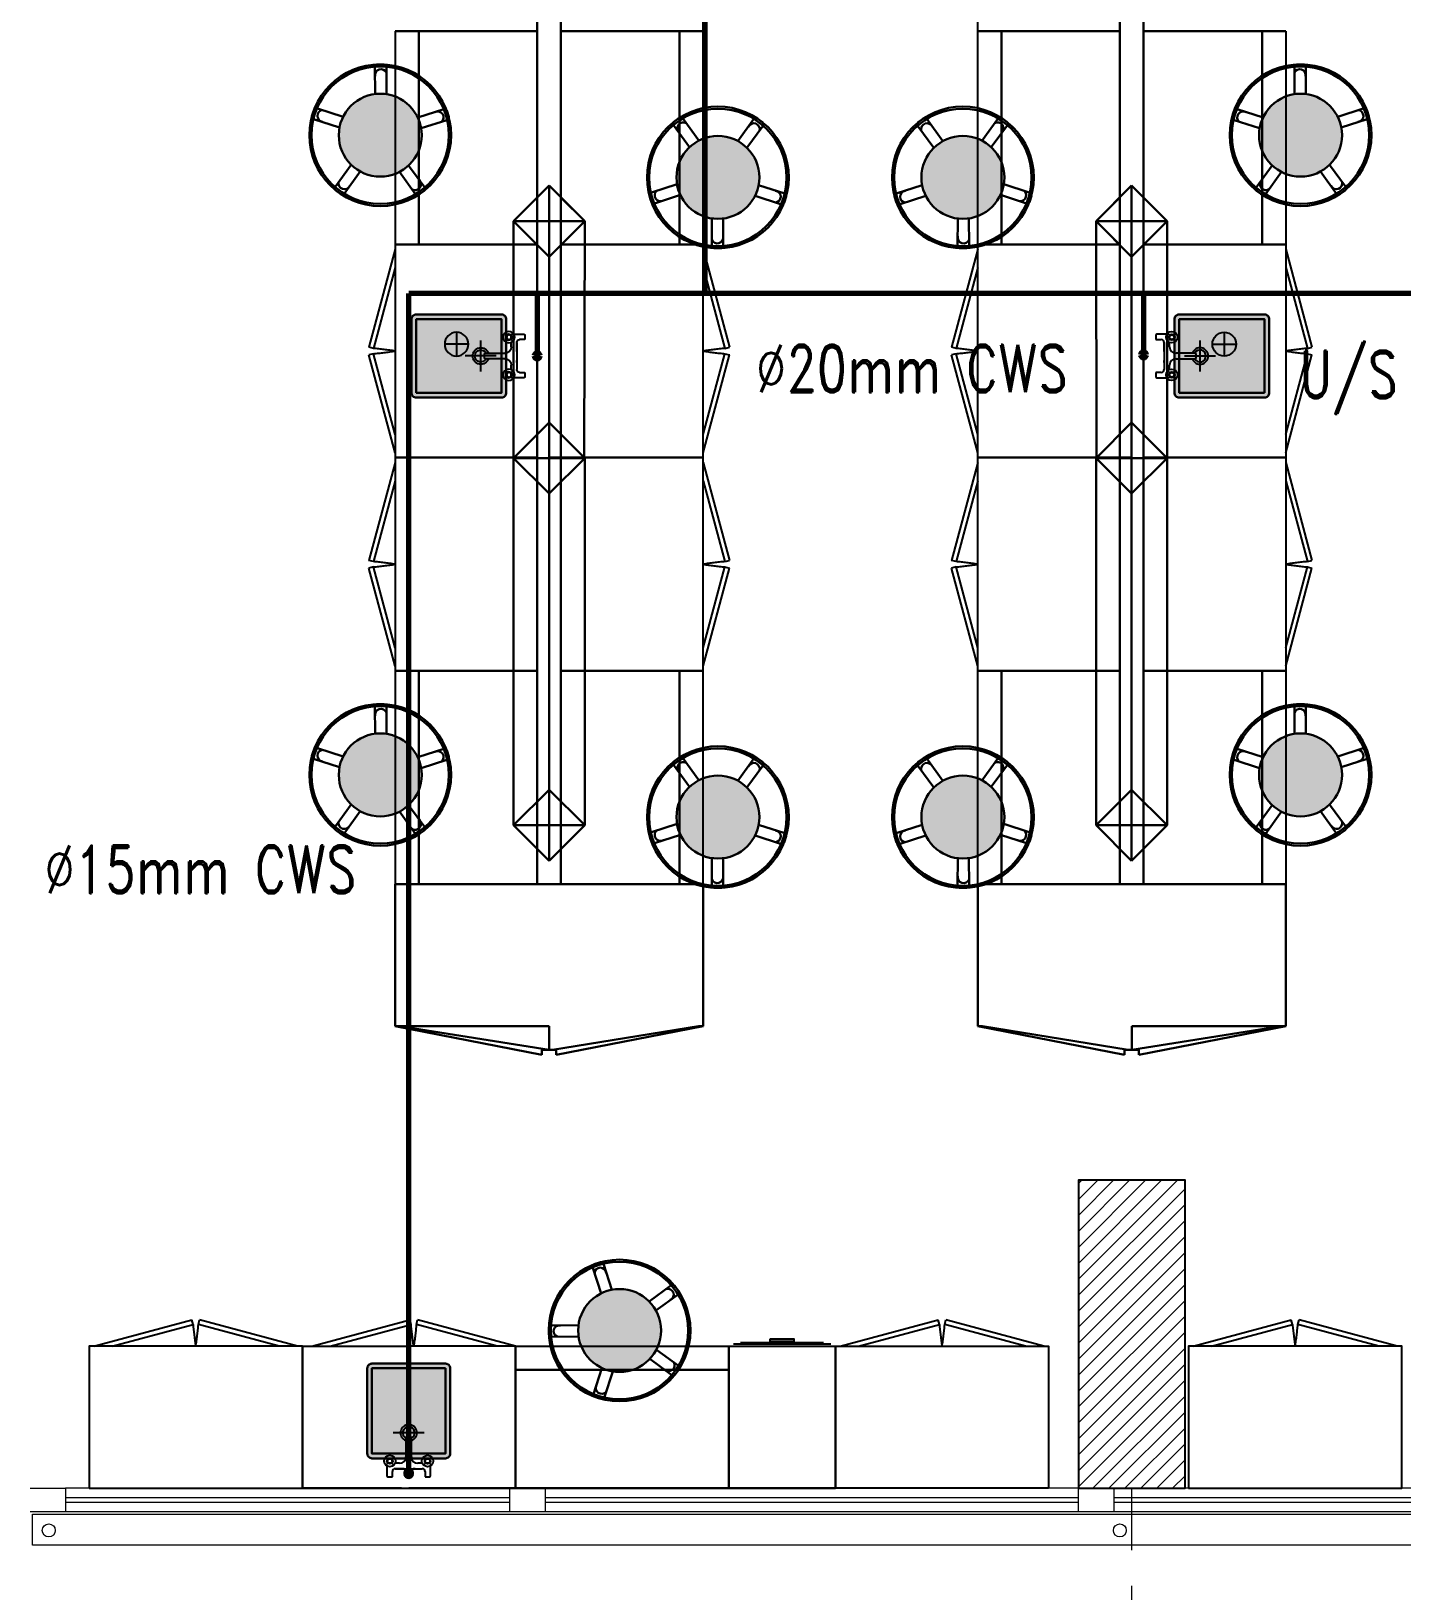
# Model space of a CAD drawing. Extents: x 800 to 995, y 398 to 804.
# Drawn here: x 875.46 to 881.25, y 661.4 to 667.98 of the extents above; entities that cross this region are included whole.
import ezdxf

# ---------------------------------------------------------------- set-up
doc = ezdxf.new("R2010")
doc.units = 0
doc.header["$MEASUREMENT"] = 0
for name, pattern in [('ACAD_ISO02W100', [15, 12, -3]), ('CENTERX2', [4, 2.5, -0.5, 0.5, -0.5]), ('DASHED', [19.05, 12.7, -6.35])]:
    doc.linetypes.add(name, pattern=pattern)
doc.layers.get('0').update_dxf_attribs({"color": 252, "linetype": 'CONTINUOUS', "lineweight": 30})
for name, color, linetype in [('-FUR', 252, 'CONTINUOUS'), ('LAYER8', 3, 'CONTINUOUS'), ('SAN', 2, 'CONTINUOUS')]:
    doc.layers.add(name, color=color, linetype=linetype)
for name, color, linetype, lineweight in [('axis', 1, 'CENTERX2', 5), ('Column', 6, 'CONTINUOUS', 25), ('elev', 90, 'CONTINUOUS', 9), ('Elevation', 150, 'CONTINUOUS', 18), ('hatch', 252, 'CONTINUOUS', 9), ('P-C-WATER', 5, 'CONTINUOUS', 70), ('P-TEXT', 1, 'CONTINUOUS', 25), ('WINDOW', 252, 'CONTINUOUS', 5)]:
    doc.layers.add(name, color=color, linetype=linetype, lineweight=lineweight)
doc.styles.add('ROMANC', font='romand.shx')

# ---------------------------------------------------------------- blocks, each defined once
blk = doc.blocks.new('YY5Y5')
at = {"layer": 'SAN', "color": 1}
for p, q in [((433.83, 542.04), (433.83, 538.56)), ((435.73, 542.41), (434.2, 542.41)), ((435.73, 540.55), (435.73, 542.41)), ((446.18, 539.55), (436.73, 539.55)), ((443.04, 539.55), (446.16, 539.55)), ((447.16, 542.41), (447.16, 540.55)), ((448.69, 542.41), (447.16, 542.41)), ((449.07, 538.56), (449.07, 542.04)), ((434.16, 537.56), (433.7, 538.02)), ((434.16, 536.15), (433.7, 535.69)), ((435.58, 537.56), (436.04, 538.02)), ((435.58, 536.15), (436.04, 535.69)), ((436.72, 537.65), (438.25, 537.65)), ((440.5, 535.4), (440.5, 528.74)), ((442.4, 528.74), (442.4, 535.4)), ((444.65, 537.65), (446.18, 537.65)), ((447.32, 537.56), (446.86, 538.02)), ((447.32, 536.15), (446.86, 535.69)), ((448.74, 537.56), (449.2, 538.02)), ((448.74, 536.15), (449.2, 535.69)), ((440.87, 528.36), (442.03, 528.36))]:
    blk.add_line(p, q, dxfattribs=at)
at = {"layer": 'SAN', "color": 1, "linetype": 'Continuous'}
blk.add_line((439.23, 539.55), (439.86, 539.55), dxfattribs=at)
at = {"layer": 'SAN', "color": 2, "linetype": 'DASHED'}
for points in [[(441.45, 532.42), (441.45, 521.63)], [(436.06, 527.03), (446.84, 527.03)]]:
    blk.add_lwpolyline(points, dxfattribs=at)
at = {"layer": 'SAN', "color": 1}
for centre, radius in [((434.87, 536.85), 2), ((448.03, 536.85), 2), ((434.87, 536.85), 1), ((434.87, 536.85), 0.8), ((448.03, 536.85), 1), ((448.03, 536.85), 0.8)]:
    blk.add_circle(centre, radius, dxfattribs=at)
for centre, radius, start, end in [((434.2, 542.04), 0.375, 90, 180), ((436.73, 540.55), 1, 180, 270), ((446.16, 540.55), 1, 270, 0), ((448.69, 542.04), 0.375, 0, 90), ((438.25, 535.4), 2.25, 0, 90), ((444.65, 535.4), 2.25, 90, 180), ((441.45, 527.03), 2.86, 109.4319, 70.5681), ((441.45, 527.03), 2.08, 117.2765, 62.7235), ((440.87, 528.74), 0.375, 180, 270), ((442.03, 528.74), 0.375, 270, 360)]:
    blk.add_arc(centre, radius, start, end, dxfattribs=at)
blk = doc.blocks.new('fd')
at = {"layer": '-FUR'}
h = blk.add_hatch(color=254, dxfattribs=at)
h.paths.add_polyline_path([(1322.6636, 576.6994), (1322.3536, 576.6994), (1322.3536, 577.0594), (1322.6636, 577.0594)], flags=16)
edge = h.paths.add_edge_path()
edge.add_line((1322.6636, 576.6794), (1322.3536, 576.6794))
edge.add_arc((1322.3536, 576.6994), 0.02, 180, 270, ccw=False)
edge.add_line((1322.3336, 576.6994), (1322.3336, 577.0594))
edge.add_arc((1322.3536, 577.0594), 0.02, 90, 180, ccw=False)
edge.add_line((1322.3536, 577.0794), (1322.6636, 577.0794))
edge.add_arc((1322.6636, 577.0594), 0.02, 0, 90, ccw=False)
edge.add_line((1322.6836, 577.0594), (1322.6836, 576.6994))
edge.add_arc((1322.6636, 576.6994), 0.02, -90, 0, ccw=False)
blk.add_hatch(color=253, dxfattribs=at).paths.add_polyline_path([(1322.6636, 577.0594), (1322.6636, 576.6994), (1322.3536, 576.6994), (1322.3536, 577.0594)])
h = blk.add_hatch(color=251, dxfattribs=at)
h.paths.add_polyline_path([(1322.6337, 577.0294), (1322.6636, 577.0594), (1322.6636, 576.6994), (1322.6336, 576.7294)])
h.paths.add_polyline_path([(1322.6336, 576.7294), (1322.6636, 576.6994), (1322.3536, 576.6994), (1322.3836, 576.7294)])
h = blk.add_hatch(color=252, dxfattribs=at)
h.paths.add_polyline_path([(1322.3836, 577.0294), (1322.3536, 577.0594), (1322.6636, 577.0594), (1322.6337, 577.0294)])
h.paths.add_polyline_path([(1322.3836, 576.7294), (1322.3536, 576.6994), (1322.3536, 577.0594), (1322.3836, 577.0294)])
for p, q in [((1322.4784, 577.2056), (1322.0597, 577.2056)), ((1322.4784, 577.2056), (1322.9597, 577.2056)), ((1322.0597, 576.6056), (1322.5097, 576.6056)), ((1322.9597, 576.6056), (1322.5097, 576.6056))]:
    blk.add_line(p, q, dxfattribs=at)
at = {"layer": '-FUR', "linetype": 'ACAD_ISO02W100'}
for p, q in [((1322.0597, 577.2056), (1322.5097, 577.2056)), ((1322.9597, 577.2056), (1322.5097, 577.2056)), ((1322.0997, 576.6056), (1322.5133, 576.4948)), ((1322.177, 576.6056), (1322.5185, 576.5141)), ((1322.8824, 576.6056), (1322.541, 576.5141)), ((1322.9597, 576.6056), (1322.5462, 576.4948)), ((1322.5185, 576.5141), (1322.5133, 576.4948)), ((1322.541, 576.5141), (1322.5462, 576.4948))]:
    blk.add_line(p, q, dxfattribs=at)
for centre, start, end in [((1324.045, 576.3727), 171.26112, 174.70691), ((1321.0144, 576.3727), 5.29309, 8.73888)]:
    blk.add_arc(centre, 1.5331, start, end, dxfattribs=at)
for p, q in [((1322.0597, 577.2056), (1322.0597, 576.6056)), ((1322.9597, 577.2056), (1322.9597, 576.6056))]:
    blk.add_line(p, q)
blk.add_lwpolyline([(1322.6636, 576.6794), (1322.3536, 576.6794, -0.414214), (1322.3336, 576.6994), (1322.3336, 577.0594, -0.414214), (1322.3536, 577.0794), (1322.6636, 577.0794, -0.414214), (1322.6836, 577.0594), (1322.6836, 576.6994, -0.414214)], format="xyb", close=True)
blk.add_lwpolyline([(1322.6636, 576.6794), (1322.3536, 576.6794, -0.414214), (1322.3336, 576.6994), (1322.3336, 577.0594, -0.414214), (1322.3536, 577.0794), (1322.6636, 577.0794, -0.414214), (1322.6836, 577.0594), (1322.6836, 576.6994, -0.414214)], format="xyb", close=True)
blk.add_lwpolyline([(1322.6636, 576.6994), (1322.3536, 576.6994), (1322.3536, 577.0594), (1322.6636, 577.0594)], close=True)
at = {"extrusion": (0, 0, -1), "xscale": 0.0121000000000322, "yscale": 0.0121000000000322, "zscale": -0.0121}
blk.add_blockref('YY5Y5', (-1327.8502, 570.5947), dxfattribs=at)
blk = doc.blocks.new('juy')
blk.add_line((1322.9597, 577.2056), (1322.9597, 576.6056))
blk.add_blockref('fd', (0, 0))
blk = doc.blocks.new('vfd')
at = {"layer": '-FUR'}
h = blk.add_hatch(color=254, dxfattribs=at)
h.paths.add_polyline_path([(1316.635, 565.8296), (1316.635, 566.1396), (1316.275, 566.1396), (1316.275, 565.8296)], flags=16)
edge = h.paths.add_edge_path()
edge.add_line((1316.655, 565.8296), (1316.655, 566.1396))
edge.add_ellipse((1316.635, 566.1396), major_axis=(-0.0141, -0.0141), ratio=1, start_angle=135, end_angle=225)
edge.add_line((1316.635, 566.1596), (1316.275, 566.1596))
edge.add_ellipse((1316.275, 566.1396), major_axis=(-0.0141, -0.0141), ratio=1, start_angle=225, end_angle=315)
edge.add_line((1316.255, 566.1396), (1316.255, 565.8296))
edge.add_ellipse((1316.275, 565.8296), major_axis=(0.0141, -0.0141), ratio=1, start_angle=225, end_angle=315)
edge.add_line((1316.275, 565.8096), (1316.635, 565.8096))
edge.add_ellipse((1316.635, 565.8296), major_axis=(0.0141, -0.0141), ratio=1, start_angle=-45, end_angle=45)
blk.add_hatch(color=253, dxfattribs=at).paths.add_polyline_path([(1316.275, 565.8296), (1316.635, 565.8296), (1316.635, 566.1396), (1316.275, 566.1396)])
h = blk.add_hatch(color=251, dxfattribs=at)
h.paths.add_polyline_path([(1316.305, 565.8596), (1316.275, 565.8296), (1316.635, 565.8296), (1316.605, 565.8596)])
h.paths.add_polyline_path([(1316.605, 565.8596), (1316.635, 565.8296), (1316.635, 566.1396), (1316.605, 566.1096)])
h = blk.add_hatch(color=252, dxfattribs=at)
h.paths.add_polyline_path([(1316.305, 566.1096), (1316.275, 566.1396), (1316.275, 565.8296), (1316.305, 565.8596)])
h.paths.add_polyline_path([(1316.605, 566.1096), (1316.635, 566.1396), (1316.275, 566.1396), (1316.305, 566.1096)])
blk.add_lwpolyline([(1316.655, 565.8296), (1316.655, 566.1396, 0.414214), (1316.635, 566.1596), (1316.275, 566.1596, 0.414214), (1316.255, 566.1396), (1316.255, 565.8296, 0.414214), (1316.275, 565.8096), (1316.635, 565.8096, 0.414214)], format="xyb", close=True)
blk.add_lwpolyline([(1316.655, 565.8296), (1316.655, 566.1396, 0.414214), (1316.635, 566.1596), (1316.275, 566.1596, 0.414214), (1316.255, 566.1396), (1316.255, 565.8296, 0.414214), (1316.275, 565.8096), (1316.635, 565.8096, 0.414214)], format="xyb", close=True)
blk.add_lwpolyline([(1316.635, 565.8296), (1316.635, 566.1396), (1316.275, 566.1396), (1316.275, 565.8296)], close=True)
at = {"layer": 'LAYER8'}
for p, q in [((1316.465, 566.0846), (1316.465, 565.9846)), ((1316.415, 566.0346), (1316.515, 566.0346))]:
    blk.add_line(p, q, dxfattribs=at)
blk.add_circle((1316.465, 566.0346), 0.05, dxfattribs=at)
at = {"xscale": 0.0121, "yscale": 0.0121, "zscale": 0.0121, "rotation": 89.99999999999997}
blk.add_blockref('YY5Y5', (1322.7397, 560.6431), dxfattribs=at)

msp = doc.modelspace()

# ---------------------------------------------------------------- hatches: boundary and pattern name
h = msp.add_hatch(color=256)
h.set_gradient(color1=(132, 132, 132), name='SPHERICAL')
h.paths.add_polyline_path([(877.1089, 667.542, -1), (876.7589, 667.542, -1)])
h = msp.add_hatch(color=256)
h.set_gradient(color1=(132, 132, 132), name='SPHERICAL')
h.paths.add_polyline_path([(880.6432, 667.542, 1), (880.9932, 667.542, 1)])
h = msp.add_hatch(color=256)
h.set_gradient(color1=(132, 132, 132), name='SPHERICAL')
h.paths.add_polyline_path([(878.1841, 667.3639, -1), (878.5341, 667.3639, -1)])
h = msp.add_hatch(color=256)
h.set_gradient(color1=(132, 132, 132), name='SPHERICAL')
h.paths.add_polyline_path([(879.568, 667.3639, 1), (879.218, 667.3639, 1)])
h = msp.add_hatch(color=256)
h.set_gradient(color1=(132, 132, 132), name='SPHERICAL')
h.paths.add_polyline_path([(877.1089, 664.842, -1), (876.7589, 664.842, -1)])
h = msp.add_hatch(color=256)
h.set_gradient(color1=(132, 132, 132), name='SPHERICAL')
h.paths.add_polyline_path([(880.6432, 664.842, 1), (880.9932, 664.842, 1)])
h = msp.add_hatch(color=256)
h.set_gradient(color1=(132, 132, 132), name='SPHERICAL')
h.paths.add_polyline_path([(878.1841, 664.6639, -1), (878.5341, 664.6639, -1)])
h = msp.add_hatch(color=256)
h.set_gradient(color1=(132, 132, 132), name='SPHERICAL')
h.paths.add_polyline_path([(879.568, 664.6639, 1), (879.218, 664.6639, 1)])
h = msp.add_hatch(color=256)
h.set_gradient(color1=(132, 132, 132), name='SPHERICAL')
h.paths.add_polyline_path([(877.9441, 662.3219, 1), (877.9441, 662.6719, 1)])
at = {"layer": 'hatch'}
h = msp.add_hatch(dxfattribs=at)
h.set_pattern_fill('ANSI31', color=252, scale=0.015, style=0)
h.set_pattern_definition([(45, (1094.062773, 347.50892), (-0.0336759605, 0.0336759605), [])])
h.paths.add_polyline_path([(879.8806, 661.831), (880.3306, 661.831), (880.3306, 663.131), (879.8806, 663.131)])

# ---------------------------------------------------------------- linework, layer by layer
at = {"layer": '-FUR', "linetype": 'ACAD_ISO02W100'}
for p, q in [((877.6965, 667.981), (877.6965, 668.431)), ((880.0556, 667.981), (880.0556, 668.431)), ((876.9965, 667.981), (876.9965, 667.081)), ((878.2965, 667.081), (878.2965, 667.981)), ((879.4556, 667.081), (879.4556, 667.981)), ((880.7556, 667.981), (880.7556, 667.081)), ((876.9965, 667.061), (876.8857, 666.6474)), ((877.5965, 666.181), (877.5965, 667.081)), ((877.6965, 667.081), (877.6965, 666.181)), ((878.2965, 667.061), (878.4073, 666.6474)), ((879.4556, 667.061), (879.3448, 666.6474)), ((880.0556, 667.081), (880.0556, 666.181)), ((880.1556, 666.181), (880.1556, 667.081)), ((880.7556, 667.061), (880.8664, 666.6474)), ((876.9965, 666.9837), (876.905, 666.6422)), ((878.2965, 666.9837), (878.388, 666.6422)), ((879.4556, 666.9837), (879.3641, 666.6422)), ((880.7556, 666.9837), (880.8471, 666.6422)), ((876.905, 666.6422), (876.8857, 666.6474)), ((878.388, 666.6422), (878.4073, 666.6474)), ((879.3641, 666.6422), (879.3448, 666.6474)), ((880.8471, 666.6422), (880.8664, 666.6474)), ((876.905, 666.6197), (876.8857, 666.6145)), ((876.9965, 666.201), (876.8857, 666.6145)), ((876.9965, 666.2783), (876.905, 666.6197)), ((878.2965, 666.2783), (878.388, 666.6197)), ((878.2965, 666.201), (878.4073, 666.6145)), ((878.388, 666.6197), (878.4073, 666.6145)), ((879.3641, 666.6197), (879.3448, 666.6145)), ((879.4556, 666.201), (879.3448, 666.6145)), ((879.4556, 666.2783), (879.3641, 666.6197)), ((880.7556, 666.2783), (880.8471, 666.6197)), ((880.7556, 666.201), (880.8664, 666.6145)), ((880.8471, 666.6197), (880.8664, 666.6145)), ((876.9965, 666.161), (876.8857, 665.7474)), ((877.5965, 665.281), (877.5965, 666.181)), ((877.6965, 666.181), (877.6965, 665.281)), ((878.2965, 666.161), (878.4073, 665.7474)), ((879.4556, 666.161), (879.3448, 665.7474)), ((880.0556, 666.181), (880.0556, 665.281)), ((880.1556, 665.281), (880.1556, 666.181)), ((880.7556, 666.161), (880.8664, 665.7474)), ((876.9965, 666.0837), (876.905, 665.7422)), ((878.2965, 666.0837), (878.388, 665.7422)), ((879.4556, 666.0837), (879.3641, 665.7422)), ((880.7556, 666.0837), (880.8471, 665.7422)), ((876.905, 665.7422), (876.8857, 665.7474)), ((878.388, 665.7422), (878.4073, 665.7474)), ((879.3641, 665.7422), (879.3448, 665.7474)), ((880.8471, 665.7422), (880.8664, 665.7474)), ((876.905, 665.7197), (876.8857, 665.7145)), ((876.9965, 665.301), (876.8857, 665.7145)), ((876.9965, 665.3783), (876.905, 665.7197)), ((878.2965, 665.3783), (878.388, 665.7197)), ((878.2965, 665.301), (878.4073, 665.7145)), ((878.388, 665.7197), (878.4073, 665.7145)), ((879.3641, 665.7197), (879.3448, 665.7145)), ((879.4556, 665.301), (879.3448, 665.7145)), ((879.4556, 665.3783), (879.3641, 665.7197)), ((880.7556, 665.3783), (880.8471, 665.7197)), ((880.7556, 665.301), (880.8664, 665.7145)), ((880.8471, 665.7197), (880.8664, 665.7145)), ((876.9965, 665.281), (876.9965, 664.381)), ((878.2965, 664.381), (878.2965, 665.281)), ((879.4556, 664.381), (879.4556, 665.281)), ((880.7556, 665.281), (880.7556, 664.381)), ((875.7251, 662.431), (876.1387, 662.5418)), ((875.8024, 662.431), (876.1439, 662.5225)), ((876.1439, 662.5225), (876.1387, 662.5418)), ((876.1664, 662.5225), (876.1716, 662.5418)), ((876.5079, 662.431), (876.1664, 662.5225)), ((876.5851, 662.431), (876.1716, 662.5418)), ((878.8751, 662.431), (879.2887, 662.5418)), ((878.9524, 662.431), (879.2939, 662.5225)), ((879.2939, 662.5225), (879.2887, 662.5418)), ((879.3164, 662.5225), (879.3216, 662.5418)), ((879.6579, 662.431), (879.3164, 662.5225)), ((879.7351, 662.431), (879.3216, 662.5418)), ((880.3656, 662.431), (880.7792, 662.5418)), ((880.4429, 662.431), (880.7843, 662.5225)), ((880.7843, 662.5225), (880.7792, 662.5418)), ((880.8069, 662.5225), (880.812, 662.5418)), ((881.1483, 662.431), (880.8069, 662.5225)), ((881.2256, 662.431), (880.812, 662.5418)), ((877.5051, 662.431), (878.4051, 662.431)), ((875.7051, 661.831), (876.6051, 661.831)), ((878.4051, 661.831), (878.8551, 661.831)), ((879.7551, 661.831), (878.8551, 661.831)), ((880.3456, 661.831), (881.2456, 661.831))]:
    msp.add_line(p, q, dxfattribs=at)
at = {"layer": '-FUR'}
for p, q in [((878.4251, 662.441), (878.8351, 662.441)), ((878.4551, 662.446), (878.8051, 662.446))]:
    msp.add_line(p, q, dxfattribs=at)
for points in [[(878.2965, 667.981), (878.2965, 668.431), (877.6965, 668.431), (877.6965, 667.981)], [(879.4556, 667.981), (879.4556, 668.431), (880.0556, 668.431), (880.0556, 667.981)], [(877.5965, 666.181), (877.5965, 667.081), (876.9965, 667.081), (876.9965, 666.181)], [(877.6965, 667.081), (877.6965, 666.181), (878.2965, 666.181), (878.2965, 667.081)], [(880.0556, 667.081), (880.0556, 666.181), (879.4556, 666.181), (879.4556, 667.081)], [(880.1556, 666.181), (880.1556, 667.081), (880.7556, 667.081), (880.7556, 666.181)], [(877.5965, 665.281), (877.5965, 666.181), (876.9965, 666.181), (876.9965, 665.281)], [(877.6965, 666.181), (877.6965, 665.281), (878.2965, 665.281), (878.2965, 666.181)], [(880.0556, 666.181), (880.0556, 665.281), (879.4556, 665.281), (879.4556, 666.181)], [(880.1556, 665.281), (880.1556, 666.181), (880.7556, 666.181), (880.7556, 665.281)], [(875.7051, 661.831), (876.6051, 661.831), (876.6051, 662.431), (875.7051, 662.431)], [(878.4051, 662.431), (878.8551, 662.431), (878.8551, 661.831), (878.4051, 661.831)], [(879.7551, 661.831), (878.8551, 661.831), (878.8551, 662.431), (879.7551, 662.431)], [(880.3456, 661.831), (881.2456, 661.831), (881.2456, 662.431), (880.3456, 662.431)]]:
    msp.add_lwpolyline(points, close=True, dxfattribs=at)
at = {"layer": '-FUR', "color": 1}
msp.add_lwpolyline([(878.5801, 662.461), (878.6801, 662.461), (878.6801, 662.451), (878.5801, 662.451)], close=True, dxfattribs=at)
at = {"layer": '-FUR', "linetype": 'ACAD_ISO02W100'}
for centre, start, end in [((876.7636, 665.1157), 81.26112, 84.70691), ((878.5294, 665.1157), 95.29309, 98.73888), ((879.2227, 665.1157), 81.26112, 84.70691), ((880.9885, 665.1157), 95.29309, 98.73888), ((876.7636, 668.1463), 275.29309, 278.73888), ((878.5294, 668.1463), 261.26112, 264.70691), ((879.2227, 668.1463), 275.29309, 278.73888), ((880.9885, 668.1463), 261.26112, 264.70691), ((876.7636, 664.2157), 81.26112, 84.70691), ((876.7636, 667.2463), 275.29309, 278.73888), ((878.5294, 664.2157), 95.29309, 98.73888), ((878.5294, 667.2463), 261.26112, 264.70691), ((879.2227, 664.2157), 81.26112, 84.70691), ((879.2227, 667.2463), 275.29309, 278.73888), ((880.9885, 664.2157), 95.29309, 98.73888), ((880.9885, 667.2463), 261.26112, 264.70691), ((877.6704, 662.6639), 185.29309, 188.73888), ((874.6399, 662.6639), 351.26112, 354.70691), ((880.8204, 662.6639), 185.29309, 188.73888), ((877.7899, 662.6639), 351.26112, 354.70691), ((882.3109, 662.6639), 185.29309, 188.73888), ((879.2803, 662.6639), 351.26112, 354.70691)]:
    msp.add_arc(centre, 1.5331, start, end, dxfattribs=at)
for p, q in [((877.5965, 669.331), (877.5965, 664.729)), ((877.6965, 664.7294), (877.6965, 669.331)), ((880.0556, 664.7294), (880.0556, 669.331)), ((880.1556, 669.331), (880.1556, 664.729)), ((876.9965, 667.981), (877.5965, 667.981)), ((877.0965, 667.081), (877.0965, 667.981)), ((877.5965, 667.981), (877.5965, 667.081)), ((877.6965, 667.081), (877.6965, 667.981)), ((877.6965, 667.981), (878.2965, 667.981)), ((878.2965, 667.981), (878.1965, 667.981)), ((878.1965, 667.981), (878.1965, 667.081)), ((880.0556, 667.981), (879.4556, 667.981)), ((879.4556, 667.981), (879.5556, 667.981)), ((879.5556, 667.981), (879.5556, 667.081)), ((880.0556, 667.081), (880.0556, 667.981)), ((880.7556, 667.981), (880.1556, 667.981)), ((880.1556, 667.981), (880.1556, 667.081)), ((880.6556, 667.081), (880.6556, 667.981)), ((876.9122, 667.7156), (876.9117, 667.8311)), ((876.9217, 667.841), (876.9492, 667.8409)), ((876.9596, 667.7151), (876.96, 667.8284)), ((880.7925, 667.7151), (880.7921, 667.8284)), ((880.8304, 667.841), (880.8029, 667.8409)), ((880.8399, 667.7156), (880.8404, 667.8311)), ((876.6457, 667.6228), (876.6543, 667.6489)), ((876.7772, 667.6199), (876.6696, 667.6553)), ((877.0923, 667.6163), (877.202, 667.6524)), ((877.2146, 667.646), (877.223, 667.6198)), ((880.5376, 667.646), (880.5292, 667.6198)), ((880.6598, 667.6163), (880.5501, 667.6524)), ((880.9749, 667.6199), (881.0825, 667.6553)), ((881.1064, 667.6228), (881.0978, 667.6489)), ((876.762, 667.575), (876.6521, 667.6102)), ((877.1065, 667.571), (877.2144, 667.6057)), ((878.2395, 667.4917), (878.1712, 667.5848)), ((878.1735, 667.5987), (878.1958, 667.6148)), ((878.2782, 667.5191), (878.2119, 667.611)), ((878.4436, 667.5172), (878.5111, 667.6109)), ((878.4817, 667.4889), (878.5486, 667.5803)), ((878.525, 667.613), (878.5472, 667.5968)), ((879.2705, 667.4889), (879.2035, 667.5803)), ((879.2271, 667.613), (879.2049, 667.5968)), ((879.3085, 667.5172), (879.241, 667.6109)), ((879.474, 667.5191), (879.5402, 667.611)), ((879.5126, 667.4917), (879.5809, 667.5848)), ((879.5786, 667.5987), (879.5563, 667.6148)), ((880.6456, 667.571), (880.5378, 667.6057)), ((880.9901, 667.575), (881.1, 667.6102)), ((876.8114, 667.417), (876.7444, 667.3256)), ((876.8494, 667.3887), (876.7819, 667.2951)), ((877.0149, 667.3868), (877.0811, 667.2949)), ((877.0535, 667.4143), (877.1218, 667.3212)), ((880.6986, 667.4143), (880.6303, 667.3212)), ((880.7373, 667.3868), (880.671, 667.2949)), ((880.9027, 667.3887), (880.9702, 667.2951)), ((880.9407, 667.417), (881.0077, 667.3256)), ((876.768, 667.2929), (876.7458, 667.3091)), ((877.1195, 667.3072), (877.0972, 667.2911)), ((877.6467, 667.3292), (877.4967, 667.1792)), ((877.6467, 667.3292), (877.4967, 667.1792)), ((877.7967, 667.1792), (877.6467, 667.3292)), ((877.6467, 667.1792), (877.6467, 667.3292)), ((877.7967, 667.1792), (877.6467, 667.3292)), ((878.1865, 667.3349), (878.0787, 667.3003)), ((878.531, 667.3309), (878.6409, 667.2957)), ((879.2211, 667.3309), (879.1112, 667.2957)), ((879.5656, 667.3349), (879.6735, 667.3003)), ((879.9554, 667.1792), (880.1054, 667.3292)), ((879.9554, 667.1792), (880.1054, 667.3292)), ((880.1054, 667.3292), (880.2554, 667.1792)), ((880.1054, 667.1792), (880.1054, 667.3292)), ((880.1054, 667.3292), (880.2554, 667.1792)), ((880.6326, 667.3072), (880.6549, 667.2911)), ((880.9841, 667.2929), (881.0063, 667.3091)), ((877.4967, 667.1792), (877.5965, 667.279)), ((877.6965, 667.2794), (877.7967, 667.1792)), ((878.0785, 667.26), (878.0701, 667.2861)), ((878.2007, 667.2896), (878.091, 667.2535)), ((878.5158, 667.286), (878.6234, 667.2506)), ((878.6473, 667.2831), (878.6387, 667.257)), ((879.1048, 667.2831), (879.1134, 667.257)), ((879.2363, 667.286), (879.1287, 667.2506)), ((879.5514, 667.2896), (879.6611, 667.2535)), ((879.6736, 667.26), (879.6821, 667.2861)), ((880.0556, 667.2794), (879.9554, 667.1792)), ((880.2554, 667.1792), (880.1556, 667.279)), ((877.4967, 667.1792), (877.7967, 667.1792)), ((877.6467, 667.0292), (877.4967, 667.1792)), ((877.4967, 667.1792), (877.7967, 667.1792)), ((877.6467, 667.1792), (877.4967, 667.1792)), ((877.4967, 667.1792), (877.6467, 667.1792)), ((877.4967, 667.1792), (877.7967, 667.1792)), ((877.6467, 667.0292), (877.4967, 667.1792)), ((877.4967, 666.1792), (877.4967, 667.1792)), ((877.4967, 667.1792), (877.7967, 667.1792)), ((877.5965, 667.0794), (877.4967, 667.1792)), ((877.7967, 667.1792), (877.6467, 667.0292)), ((877.6467, 666.3292), (877.6467, 667.1792)), ((877.6467, 667.1792), (877.7967, 667.1792)), ((877.6467, 667.1792), (877.6467, 667.0292)), ((877.7967, 667.1792), (877.6467, 667.0292)), ((877.6985, 667.081), (877.7967, 667.1792)), ((877.7967, 667.1792), (877.795, 666.181)), ((878.3334, 667.1908), (878.333, 667.0775)), ((878.3808, 667.1903), (878.3813, 667.0749)), ((879.3713, 667.1903), (879.3708, 667.0749)), ((879.4187, 667.1908), (879.4191, 667.0775)), ((880.2554, 667.1792), (879.9554, 667.1792)), ((880.2554, 667.1792), (879.9554, 667.1792)), ((879.9554, 667.1792), (880.1054, 667.0292)), ((880.1054, 667.1792), (879.9554, 667.1792)), ((880.2554, 667.1792), (879.9554, 667.1792)), ((879.9554, 667.1792), (880.1054, 667.0292)), ((880.2554, 667.1792), (879.9554, 667.1792)), ((879.9554, 667.1792), (879.9572, 666.181)), ((880.0536, 667.081), (879.9554, 667.1792)), ((880.1054, 667.0292), (880.2554, 667.1792)), ((880.1054, 666.3292), (880.1054, 667.1792)), ((880.1054, 667.1792), (880.2554, 667.1792)), ((880.2554, 667.1792), (880.1054, 667.1792)), ((880.1054, 667.1792), (880.1054, 667.0292)), ((880.1054, 667.0292), (880.2554, 667.1792)), ((880.1556, 667.0794), (880.2554, 667.1792)), ((880.2554, 666.1792), (880.2554, 667.1792)), ((877.5965, 667.081), (876.9965, 667.081)), ((876.9965, 667.081), (877.0965, 667.081)), ((878.2965, 667.081), (877.6965, 667.081)), ((878.3713, 667.0649), (878.3438, 667.065)), ((879.3808, 667.0649), (879.4083, 667.065)), ((879.4556, 667.081), (880.0556, 667.081)), ((880.1556, 667.081), (880.7556, 667.081)), ((880.7556, 667.081), (880.6556, 667.081)), ((877.6467, 666.3292), (877.4967, 666.1792)), ((877.6467, 666.1792), (877.6467, 666.3292)), ((877.7967, 666.1792), (877.6467, 666.3292)), ((879.9554, 666.1792), (880.1054, 666.3292)), ((880.1054, 666.1792), (880.1054, 666.3292)), ((880.1054, 666.3292), (880.2554, 666.1792)), ((877.7967, 666.1792), (877.4967, 666.1792)), ((877.6467, 666.0292), (877.4967, 666.1792)), ((877.4967, 666.1792), (877.7967, 666.1792)), ((877.4967, 664.6292), (877.4967, 666.1792)), ((877.6965, 666.181), (877.6465, 666.181)), ((877.6467, 666.1792), (877.6467, 666.0292)), ((877.6467, 666.0292), (877.7967, 666.1792)), ((877.6467, 666.1792), (877.6467, 664.4792)), ((877.7967, 666.1792), (877.7967, 664.6292)), ((879.9554, 666.1792), (880.2554, 666.1792)), ((880.1054, 666.0292), (879.9554, 666.1792)), ((880.2554, 666.1792), (879.9554, 666.1792)), ((879.9554, 666.1792), (879.9554, 664.6292)), ((880.0556, 666.181), (880.1056, 666.181)), ((880.1054, 666.1792), (880.1054, 666.0292)), ((880.1054, 666.0292), (880.2554, 666.1792)), ((880.1054, 666.1792), (880.1054, 664.4792)), ((880.2554, 664.6292), (880.2554, 666.1792)), ((877.6467, 664.7792), (877.6467, 665.6292)), ((880.1054, 664.7792), (880.1054, 665.6292)), ((876.9965, 665.281), (877.5965, 665.281)), ((877.0965, 664.381), (877.0965, 665.281)), ((877.5965, 665.281), (877.5965, 664.381)), ((877.6965, 664.381), (877.6965, 665.281)), ((877.6965, 665.281), (878.2965, 665.281)), ((878.2965, 665.281), (878.1965, 665.281)), ((878.1965, 665.281), (878.1965, 664.381)), ((880.0556, 665.281), (879.4556, 665.281)), ((879.4556, 665.281), (879.5556, 665.281)), ((879.5556, 665.281), (879.5556, 664.381)), ((880.0556, 664.381), (880.0556, 665.281)), ((880.7556, 665.281), (880.1556, 665.281)), ((880.1556, 665.281), (880.1556, 664.381)), ((880.6556, 664.381), (880.6556, 665.281)), ((876.9122, 665.0156), (876.9117, 665.1311)), ((876.9217, 665.141), (876.9492, 665.1409)), ((876.9596, 665.0151), (876.96, 665.1284)), ((880.7925, 665.0151), (880.7921, 665.1284)), ((880.8304, 665.141), (880.8029, 665.1409)), ((880.8399, 665.0156), (880.8404, 665.1311)), ((876.6457, 664.9228), (876.6543, 664.9489)), ((876.7772, 664.9199), (876.6696, 664.9553)), ((877.0923, 664.9163), (877.202, 664.9524)), ((877.2146, 664.946), (877.223, 664.9198)), ((880.5376, 664.946), (880.5292, 664.9198)), ((880.6598, 664.9163), (880.5501, 664.9524)), ((880.9749, 664.9199), (881.0825, 664.9553)), ((881.1064, 664.9228), (881.0978, 664.9489)), ((876.762, 664.875), (876.6521, 664.9102)), ((877.1065, 664.871), (877.2144, 664.9057)), ((878.2395, 664.7917), (878.1712, 664.8848)), ((878.1735, 664.8987), (878.1958, 664.9148)), ((878.2782, 664.8191), (878.2119, 664.911)), ((878.4436, 664.8172), (878.5111, 664.9109)), ((878.4817, 664.7889), (878.5486, 664.8803)), ((878.525, 664.913), (878.5472, 664.8968)), ((879.2705, 664.7889), (879.2035, 664.8803)), ((879.2271, 664.913), (879.2049, 664.8968)), ((879.3085, 664.8172), (879.241, 664.9109)), ((879.474, 664.8191), (879.5402, 664.911)), ((879.5126, 664.7917), (879.5809, 664.8848)), ((879.5786, 664.8987), (879.5563, 664.9148)), ((880.6456, 664.871), (880.5378, 664.9057)), ((880.9901, 664.875), (881.1, 664.9102)), ((877.6467, 664.7792), (877.4967, 664.6292)), ((877.6467, 664.6292), (877.6467, 664.7792)), ((877.7967, 664.6292), (877.6467, 664.7792)), ((879.9554, 664.6292), (880.1054, 664.7792)), ((880.1054, 664.6292), (880.1054, 664.7792)), ((880.1054, 664.7792), (880.2554, 664.6292)), ((876.8114, 664.717), (876.7444, 664.6256)), ((876.8494, 664.6887), (876.7819, 664.5951)), ((877.0149, 664.6868), (877.0811, 664.5949)), ((877.0535, 664.7143), (877.1218, 664.6212)), ((880.6986, 664.7143), (880.6303, 664.6212)), ((880.7373, 664.6868), (880.671, 664.5949)), ((880.9027, 664.6887), (880.9702, 664.5951)), ((880.9407, 664.717), (881.0077, 664.6256)), ((876.768, 664.5929), (876.7458, 664.6091)), ((877.1195, 664.6072), (877.0972, 664.5911)), ((877.7967, 664.6292), (877.4967, 664.6292)), ((877.6467, 664.4792), (877.4967, 664.6292)), ((877.4967, 664.6292), (877.7967, 664.6292)), ((877.6467, 664.6292), (877.6467, 664.4792)), ((877.6467, 664.4792), (877.7967, 664.6292)), ((878.1865, 664.6349), (878.0787, 664.6003)), ((878.531, 664.6309), (878.6409, 664.5957)), ((879.2211, 664.6309), (879.1112, 664.5957)), ((879.5656, 664.6349), (879.6735, 664.6003)), ((879.9554, 664.6292), (880.2554, 664.6292)), ((880.1054, 664.4792), (879.9554, 664.6292)), ((880.2554, 664.6292), (879.9554, 664.6292)), ((880.1054, 664.6292), (880.1054, 664.4792)), ((880.1054, 664.4792), (880.2554, 664.6292)), ((880.6326, 664.6072), (880.6549, 664.5911)), ((880.9841, 664.5929), (881.0063, 664.6091)), ((878.0785, 664.56), (878.0701, 664.5861)), ((878.2007, 664.5896), (878.091, 664.5535)), ((878.5158, 664.586), (878.6234, 664.5506)), ((878.6473, 664.5831), (878.6387, 664.557)), ((879.1048, 664.5831), (879.1134, 664.557)), ((879.2363, 664.586), (879.1287, 664.5506)), ((879.5514, 664.5896), (879.6611, 664.5535)), ((879.6736, 664.56), (879.6821, 664.5861)), ((878.3334, 664.4908), (878.333, 664.3775)), ((878.3808, 664.4903), (878.3813, 664.3749)), ((879.3713, 664.4903), (879.3708, 664.3749)), ((879.4187, 664.4908), (879.4191, 664.3775)), ((876.9965, 664.381), (876.9965, 663.781)), ((876.9965, 664.381), (878.2965, 664.381)), ((877.5965, 664.381), (876.9965, 664.381)), ((876.9965, 664.381), (877.0965, 664.381)), ((878.2965, 664.381), (877.6965, 664.381)), ((878.2965, 663.781), (878.2965, 664.381)), ((878.3713, 664.3649), (878.3438, 664.365)), ((879.3808, 664.3649), (879.4083, 664.365)), ((880.7556, 664.381), (879.4556, 664.381)), ((879.4556, 663.781), (879.4556, 664.381)), ((879.4556, 664.381), (880.0556, 664.381)), ((880.1556, 664.381), (880.7556, 664.381)), ((880.7556, 664.381), (880.6556, 664.381)), ((880.7556, 664.381), (880.7556, 663.781)), ((876.9965, 663.781), (877.6465, 663.781)), ((876.9965, 663.781), (877.6165, 663.661)), ((876.9965, 663.781), (877.0165, 663.781)), ((877.0165, 663.781), (877.6465, 663.681)), ((877.6465, 663.781), (877.6465, 663.681)), ((878.2765, 663.781), (877.6615, 663.681)), ((878.2965, 663.781), (877.6765, 663.661)), ((878.2965, 663.781), (878.2765, 663.781)), ((879.4556, 663.781), (880.0756, 663.661)), ((879.4556, 663.781), (879.4756, 663.781)), ((879.4756, 663.781), (880.0906, 663.681)), ((880.7556, 663.781), (880.1056, 663.781)), ((880.1056, 663.781), (880.1056, 663.681)), ((880.7356, 663.781), (880.1056, 663.681)), ((880.7556, 663.781), (880.1356, 663.661)), ((880.7556, 663.781), (880.7356, 663.781)), ((877.6465, 663.681), (877.6165, 663.681)), ((877.6165, 663.681), (877.6165, 663.661)), ((877.6465, 663.681), (877.6765, 663.681)), ((877.6765, 663.681), (877.6765, 663.661)), ((880.1056, 663.681), (880.0756, 663.681)), ((880.0756, 663.681), (880.0756, 663.661)), ((880.1056, 663.681), (880.1356, 663.681)), ((880.1356, 663.681), (880.1356, 663.661)), ((877.8662, 662.6536), (877.8308, 662.7612)), ((877.8633, 662.7851), (877.8372, 662.7765)), ((877.9111, 662.6688), (877.8759, 662.7787)), ((878.0691, 662.6194), (878.1605, 662.6864)), ((878.0974, 662.5814), (878.1911, 662.6488)), ((878.1932, 662.6628), (878.177, 662.685)), ((877.6451, 662.5091), (877.6452, 662.4816)), ((877.7705, 662.5186), (877.6551, 662.5191)), ((877.5051, 662.431), (877.5051, 661.831)), ((877.771, 662.4712), (877.6577, 662.4708)), ((878.4051, 661.831), (878.4051, 662.431)), ((878.4051, 662.431), (878.4051, 662.331)), ((878.0719, 662.3773), (878.165, 662.309)), ((878.0993, 662.4159), (878.1912, 662.3497)), ((878.4051, 662.331), (877.5051, 662.331)), ((877.8698, 662.3385), (877.8337, 662.2288)), ((877.9151, 662.3243), (877.8805, 662.2164)), ((878.1789, 662.3113), (878.195, 662.3336)), ((877.8402, 662.2162), (877.8663, 662.2078)), ((877.5051, 661.831), (878.4051, 661.831))]:
    msp.add_line(p, q)
for centre, radius in [((876.9339, 667.542), 0.299), ((876.9339, 667.542), 0.29), ((880.8182, 667.542), 0.299), ((880.8182, 667.542), 0.29), ((876.9339, 667.542), 0.175), ((880.8182, 667.542), 0.175), ((878.3591, 667.3639), 0.299), ((878.3591, 667.3639), 0.29), ((879.393, 667.3639), 0.299), ((879.393, 667.3639), 0.29), ((878.3591, 667.3639), 0.175), ((879.393, 667.3639), 0.175), ((876.9339, 664.842), 0.299), ((876.9339, 664.842), 0.29), ((880.8182, 664.842), 0.299), ((880.8182, 664.842), 0.29), ((876.9339, 664.842), 0.175), ((880.8182, 664.842), 0.175), ((878.3591, 664.6639), 0.299), ((878.3591, 664.6639), 0.29), ((879.393, 664.6639), 0.299), ((879.393, 664.6639), 0.29), ((878.3591, 664.6639), 0.175), ((879.393, 664.6639), 0.175), ((877.9441, 662.4969), 0.299), ((877.9441, 662.4969), 0.29), ((877.9441, 662.4969), 0.175)]:
    msp.add_circle(centre, radius)
for centre, radius, start, end in [((876.9217, 667.831), 0.01, 89.79115, 179.79115), ((876.9469, 667.828), 0.0131, 1.65402, 79.72038), ((880.8052, 667.828), 0.0131, 100.27962, 178.34598), ((880.8304, 667.831), 0.01, 0.20885, 90.20885), ((876.9369, 667.7956), 0.025, 22.93495, 191.17517), ((880.8152, 667.7956), 0.025, 348.82483, 157.06505), ((876.6659, 667.6427), 0.0131, 73.65402, 151.72038), ((876.6936, 667.6232), 0.025, 94.93495, 263.17517), ((877.176, 667.6175), 0.025, 310.93495, 119.17517), ((877.205, 667.6429), 0.01, 17.79115, 107.79115), ((880.5471, 667.6429), 0.01, 72.20885, 162.20885), ((880.5761, 667.6175), 0.025, 60.82483, 229.06505), ((881.0585, 667.6232), 0.025, 276.82483, 85.06505), ((881.0862, 667.6427), 0.0131, 28.27962, 106.34598), ((876.6552, 667.6197), 0.01, 161.79115, 251.79115), ((877.21, 667.618), 0.0131, 289.65402, 7.72038), ((878.1794, 667.5906), 0.01, 125.79115, 215.79115), ((878.2125, 667.5709), 0.025, 58.93495, 227.17517), ((878.2015, 667.603), 0.0131, 37.65402, 115.72038), ((878.5106, 667.5673), 0.025, 346.93495, 155.17517), ((878.5191, 667.605), 0.01, 53.79115, 143.79115), ((878.5378, 667.5877), 0.0131, 325.65402, 43.72038), ((879.2144, 667.5877), 0.0131, 136.27962, 214.34598), ((879.2415, 667.5673), 0.025, 24.82483, 193.06505), ((879.233, 667.605), 0.01, 36.20885, 126.20885), ((879.5396, 667.5709), 0.025, 312.82483, 121.06505), ((879.5506, 667.603), 0.0131, 64.27962, 142.34598), ((879.5728, 667.5906), 0.01, 324.20885, 54.20885), ((880.5422, 667.618), 0.0131, 172.27962, 250.34598), ((881.0969, 667.6197), 0.01, 288.20885, 18.20885), ((876.7553, 667.3182), 0.0131, 145.65402, 223.72038), ((876.7824, 667.3386), 0.025, 166.93495, 335.17517), ((877.0805, 667.3351), 0.025, 238.93495, 47.17517), ((877.1137, 667.3153), 0.01, 305.79115, 35.79115), ((878.0831, 667.2879), 0.0131, 109.65402, 187.72038), ((878.117, 667.2884), 0.025, 130.93495, 299.17517), ((878.5994, 667.2827), 0.025, 274.93495, 83.17517), ((879.1527, 667.2827), 0.025, 96.82483, 265.06505), ((879.6351, 667.2884), 0.025, 240.82483, 49.06505), ((879.669, 667.2879), 0.0131, 352.27962, 70.34598), ((880.6384, 667.3153), 0.01, 144.20885, 234.20885), ((880.6716, 667.3351), 0.025, 132.82483, 301.06505), ((880.9697, 667.3386), 0.025, 204.82483, 13.06505), ((880.9968, 667.3182), 0.0131, 316.27962, 34.34598), ((876.7739, 667.301), 0.01, 233.79115, 323.79115), ((877.0915, 667.3029), 0.0131, 217.65402, 295.72038), ((878.088, 667.263), 0.01, 197.79115, 287.79115), ((878.6271, 667.2632), 0.0131, 253.65402, 331.72038), ((878.6378, 667.2862), 0.01, 341.79115, 71.79115), ((879.1143, 667.2862), 0.01, 108.20885, 198.20885), ((879.125, 667.2632), 0.0131, 208.27962, 286.34598), ((879.6641, 667.263), 0.01, 252.20885, 342.20885), ((880.6606, 667.3029), 0.0131, 244.27962, 322.34598), ((880.9782, 667.301), 0.01, 216.20885, 306.20885), ((878.3561, 667.1103), 0.025, 202.93495, 11.17517), ((879.396, 667.1103), 0.025, 168.82483, 337.06505), ((878.3461, 667.0779), 0.0131, 181.65402, 259.72038), ((878.3713, 667.0749), 0.01, 269.79115, 359.79115), ((879.3808, 667.0749), 0.01, 180.20885, 270.20885), ((879.406, 667.0779), 0.0131, 280.27962, 358.34598), ((876.9217, 665.131), 0.01, 89.79115, 179.79115), ((876.9469, 665.128), 0.0131, 1.65402, 79.72038), ((880.8052, 665.128), 0.0131, 100.27962, 178.34598), ((880.8304, 665.131), 0.01, 0.20885, 90.20885), ((876.9369, 665.0956), 0.025, 22.93495, 191.17517), ((880.8152, 665.0956), 0.025, 348.82483, 157.06505), ((876.6659, 664.9427), 0.0131, 73.65402, 151.72038), ((876.6936, 664.9232), 0.025, 94.93495, 263.17517), ((877.176, 664.9175), 0.025, 310.93495, 119.17517), ((877.205, 664.9429), 0.01, 17.79115, 107.79115), ((880.5471, 664.9429), 0.01, 72.20885, 162.20885), ((880.5761, 664.9175), 0.025, 60.82483, 229.06505), ((881.0585, 664.9232), 0.025, 276.82483, 85.06505), ((881.0862, 664.9427), 0.0131, 28.27962, 106.34598), ((876.6552, 664.9197), 0.01, 161.79115, 251.79115), ((877.21, 664.918), 0.0131, 289.65402, 7.72038), ((878.1794, 664.8906), 0.01, 125.79115, 215.79115), ((878.2125, 664.8709), 0.025, 58.93495, 227.17517), ((878.2015, 664.903), 0.0131, 37.65402, 115.72038), ((878.5106, 664.8673), 0.025, 346.93495, 155.17517), ((878.5191, 664.905), 0.01, 53.79115, 143.79115), ((878.5378, 664.8877), 0.0131, 325.65402, 43.72038), ((879.2144, 664.8877), 0.0131, 136.27962, 214.34598), ((879.2415, 664.8673), 0.025, 24.82483, 193.06505), ((879.233, 664.905), 0.01, 36.20885, 126.20885), ((879.5396, 664.8709), 0.025, 312.82483, 121.06505), ((879.5506, 664.903), 0.0131, 64.27962, 142.34598), ((879.5728, 664.8906), 0.01, 324.20885, 54.20885), ((880.5422, 664.918), 0.0131, 172.27962, 250.34598), ((881.0969, 664.9197), 0.01, 288.20885, 18.20885), ((876.7553, 664.6182), 0.0131, 145.65402, 223.72038), ((876.7824, 664.6386), 0.025, 166.93495, 335.17517), ((877.0805, 664.6351), 0.025, 238.93495, 47.17517), ((877.1137, 664.6153), 0.01, 305.79115, 35.79115), ((878.117, 664.5884), 0.025, 130.93495, 299.17517), ((878.5994, 664.5827), 0.025, 274.93495, 83.17517), ((879.1527, 664.5827), 0.025, 96.82483, 265.06505), ((879.6351, 664.5884), 0.025, 240.82483, 49.06505), ((880.6384, 664.6153), 0.01, 144.20885, 234.20885), ((880.6716, 664.6351), 0.025, 132.82483, 301.06505), ((880.9697, 664.6386), 0.025, 204.82483, 13.06505), ((880.9968, 664.6182), 0.0131, 316.27962, 34.34598), ((876.7739, 664.601), 0.01, 233.79115, 323.79115), ((877.0915, 664.6029), 0.0131, 217.65402, 295.72038), ((878.0831, 664.5879), 0.0131, 109.65402, 187.72038), ((878.088, 664.563), 0.01, 197.79115, 287.79115), ((878.6271, 664.5632), 0.0131, 253.65402, 331.72038), ((878.6378, 664.5862), 0.01, 341.79115, 71.79115), ((879.1143, 664.5862), 0.01, 108.20885, 198.20885), ((879.125, 664.5632), 0.0131, 208.27962, 286.34598), ((879.6641, 664.563), 0.01, 252.20885, 342.20885), ((879.669, 664.5879), 0.0131, 352.27962, 70.34598), ((880.6606, 664.6029), 0.0131, 244.27962, 322.34598), ((880.9782, 664.601), 0.01, 216.20885, 306.20885), ((878.3561, 664.4103), 0.025, 202.93495, 11.17517), ((879.396, 664.4103), 0.025, 168.82483, 337.06505), ((878.3461, 664.3779), 0.0131, 181.65402, 259.72038), ((878.3713, 664.3749), 0.01, 269.79115, 359.79115), ((879.3808, 664.3749), 0.01, 180.20885, 270.20885), ((879.406, 664.3779), 0.0131, 280.27962, 358.34598), ((877.8434, 662.7649), 0.0131, 118.27962, 196.34598), ((877.8629, 662.7372), 0.025, 6.82483, 175.06505), ((877.8664, 662.7756), 0.01, 18.20885, 108.20885), ((878.1475, 662.6484), 0.025, 294.82483, 103.06505), ((878.1679, 662.6755), 0.0131, 46.27962, 124.34598), ((878.1852, 662.6569), 0.01, 306.20885, 36.20885), ((877.6551, 662.5091), 0.01, 90.20885, 180.20885), ((877.6905, 662.4939), 0.025, 78.82483, 247.06505), ((877.6581, 662.4839), 0.0131, 190.27962, 268.34598), ((878.1511, 662.3503), 0.025, 222.82483, 31.06505), ((878.1708, 662.3171), 0.01, 234.20885, 324.20885), ((878.1832, 662.3393), 0.0131, 334.27962, 52.34598), ((877.8686, 662.2548), 0.025, 150.82483, 319.06505), ((877.8432, 662.2258), 0.01, 162.20885, 252.20885), ((877.8681, 662.2208), 0.0131, 262.27962, 340.34598)]:
    msp.add_arc(centre, radius, start, end)
at = {"layer": 'axis', "color": 0, "ltscale": 0.3}
msp.add_line((880.1056, 659.1698), (880.1056, 661.831), dxfattribs=at)
at = {"layer": 'Column', "color": 252}
msp.add_lwpolyline([(879.8806, 661.831), (880.3306, 661.831), (880.3306, 663.131), (879.8806, 663.131)], close=True, dxfattribs=at)
at = {"layer": 'elev', "color": 252, "linetype": 'Continuous'}
for p, q in [((875.4556, 661.831), (875.6056, 661.831)), ((875.6056, 661.831), (875.6056, 661.731)), ((877.4806, 661.831), (877.6306, 661.831)), ((877.4806, 661.731), (877.4806, 661.831)), ((877.6306, 661.831), (877.6306, 661.731)), ((879.8806, 661.831), (880.0306, 661.831)), ((879.8806, 661.731), (879.8806, 661.831)), ((880.0306, 661.831), (880.0306, 661.731)), ((875.6056, 661.731), (875.4556, 661.731)), ((877.6306, 661.731), (877.4806, 661.731)), ((880.0306, 661.731), (879.8806, 661.731))]:
    msp.add_line(p, q, dxfattribs=at)
at = {"layer": 'Elevation', "color": 252}
for p, q in [((875.4656, 661.721), (882.2756, 661.721)), ((875.4656, 661.591), (875.4656, 661.721)), ((882.2756, 661.591), (875.4656, 661.591))]:
    msp.add_line(p, q, dxfattribs=at)
for centre in [(875.5349, 661.653), (880.0556, 661.653)]:
    msp.add_circle(centre, 0.0273, dxfattribs=at)
at = {"layer": 'P-C-WATER', "linetype": 'Continuous'}
for p, q in [((878.3044, 671.1798), (878.3044, 666.8743)), ((884.4906, 666.8743), (877.054, 666.8743)), ((884.4906, 666.8743), (877.054, 666.8743)), ((877.054, 661.9062, -0.1), (877.054, 666.8743, -0.1)), ((877.5965, 666.866), (877.5965, 666.6104)), ((880.1556, 666.8708), (880.1556, 666.6153))]:
    msp.add_line(p, q, dxfattribs=at)
at = {"layer": 'P-C-WATER', "linetype": 'ByBlock'}
for centre, start, end in [((877.5965, 666.6104), 0, 180), ((877.5965, 666.6104), 180, 0), ((880.1556, 666.6153), 0, 180), ((880.1556, 666.6153), 180, 0), ((877.054, 661.8937), 0, 180), ((877.054, 661.8937), 180, 0)]:
    msp.add_arc(centre, 0.0125, start, end, dxfattribs=at)
at = {"layer": 'WINDOW', "color": 252, "linetype": 'Continuous'}
for p, q in [((877.4806, 661.831), (875.6056, 661.831)), ((877.4806, 661.791), (875.6056, 661.791)), ((877.4806, 661.771), (875.6056, 661.771)), ((879.8806, 661.831), (877.6306, 661.831)), ((879.8806, 661.791), (877.6306, 661.791)), ((879.8806, 661.771), (877.6306, 661.771)), ((882.1456, 661.831), (880.0306, 661.831)), ((882.1456, 661.791), (880.0306, 661.791)), ((882.1456, 661.771), (880.0306, 661.771)), ((877.4806, 661.731), (875.6056, 661.731)), ((879.8806, 661.731), (877.6306, 661.731)), ((882.1456, 661.731), (880.0306, 661.731))]:
    msp.add_line(p, q, dxfattribs=at)

# ---------------------------------------------------------------- block references
at = {"xscale": -1}
msp.add_blockref('vfd', (2193.7209, 100.6254), dxfattribs=at)
msp.add_blockref('vfd', (-435.9688, 100.6254))
at = {"xscale": -1, "rotation": 180}
msp.add_blockref('juy', (-445.4546, 1239.0366), dxfattribs=at)

# ---------------------------------------------------------------- texts
at = {"layer": 'P-TEXT', "color": 41, "style": 'ROMANC', "width": 0.75}
for s, p in [('%%C20mm CWS', (878.5191, 666.4571)), ('U/S', (880.812, 666.4321)), ('%%C15mm CWS', (875.5163, 664.3433, -0.1))]:
    msp.add_text(s, height=0.2, dxfattribs=at).set_placement(p)

doc.saveas('drawing.dxf')
